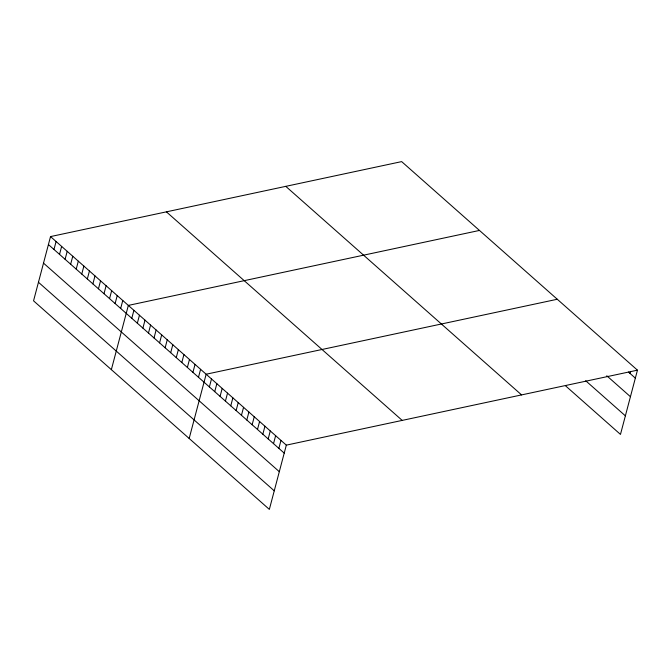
<?xml version="1.0" encoding="UTF-8"?>
<svg xmlns="http://www.w3.org/2000/svg" width="671" height="671" viewBox="0 0 671 671"><rect width="100%" height="100%" fill="white"/><g stroke="black" fill="none" stroke-linecap="round" stroke-linejoin="round"><path stroke-width="1.01" d="M637.45 370.166L401.652 161.61L50.526 236.586L33.55 300.834L269.348 509.39L286.324 445.141L637.45 370.166L620.474 434.414L565.502 385.791M53.982 249.469L56.087 241.501M59.534 254.384L61.64 246.416M65.095 259.3L67.201 251.331M70.656 264.215L72.762 256.247M76.209 269.13L78.314 261.162M81.77 274.045L83.875 266.077M87.331 278.96L89.436 270.992M92.883 283.883L94.988 275.915M98.444 288.798L100.549 280.83M103.997 293.713L106.11 285.745M109.558 298.629L111.663 290.66M115.118 303.544L117.224 295.575M120.671 308.459L122.776 300.491M111.361 369.654L128.337 305.406L479.471 230.43M131.793 318.289L133.898 310.321M137.345 323.204L139.451 315.236M142.906 328.119L145.011 320.151M148.467 333.042L150.572 325.066M154.02 337.958L156.125 329.989M159.581 342.873L161.686 334.904M165.141 347.788L167.247 339.82M170.694 352.703L172.799 344.735M176.255 357.618L178.36 349.65M181.816 362.533L183.921 354.565M187.368 367.448L189.474 359.48M192.929 372.363L195.035 364.395M198.49 377.278L200.595 369.31M189.172 438.482L206.148 374.225L557.282 299.258M209.386 386.924L211.491 378.956M214.737 391.654L216.842 383.686M220.08 396.376L222.185 388.408M225.422 401.107L227.528 393.139M230.765 405.838L232.871 397.861M236.117 410.56L238.222 402.592M241.459 415.29L243.565 407.322M246.802 420.012L248.907 412.044M252.145 424.743L254.25 416.775M257.488 429.474L259.593 421.505M262.839 434.196L264.944 426.228M268.182 438.926L270.287 430.958M273.525 443.648L275.63 435.68M278.868 448.379L280.973 440.411M630.002 373.403L630.53 371.415M628.475 372.053L635.345 378.134M606.769 375.768L630.438 396.704M585.674 380.725L625.38 415.844M285.779 186.353L521.577 394.909M166.4 211.843L402.189 420.398M50.526 236.586L286.324 445.141M48.421 244.554L284.219 453.11M43.514 263.124L279.304 471.679M38.457 282.265L274.254 490.82"/></g></svg>
